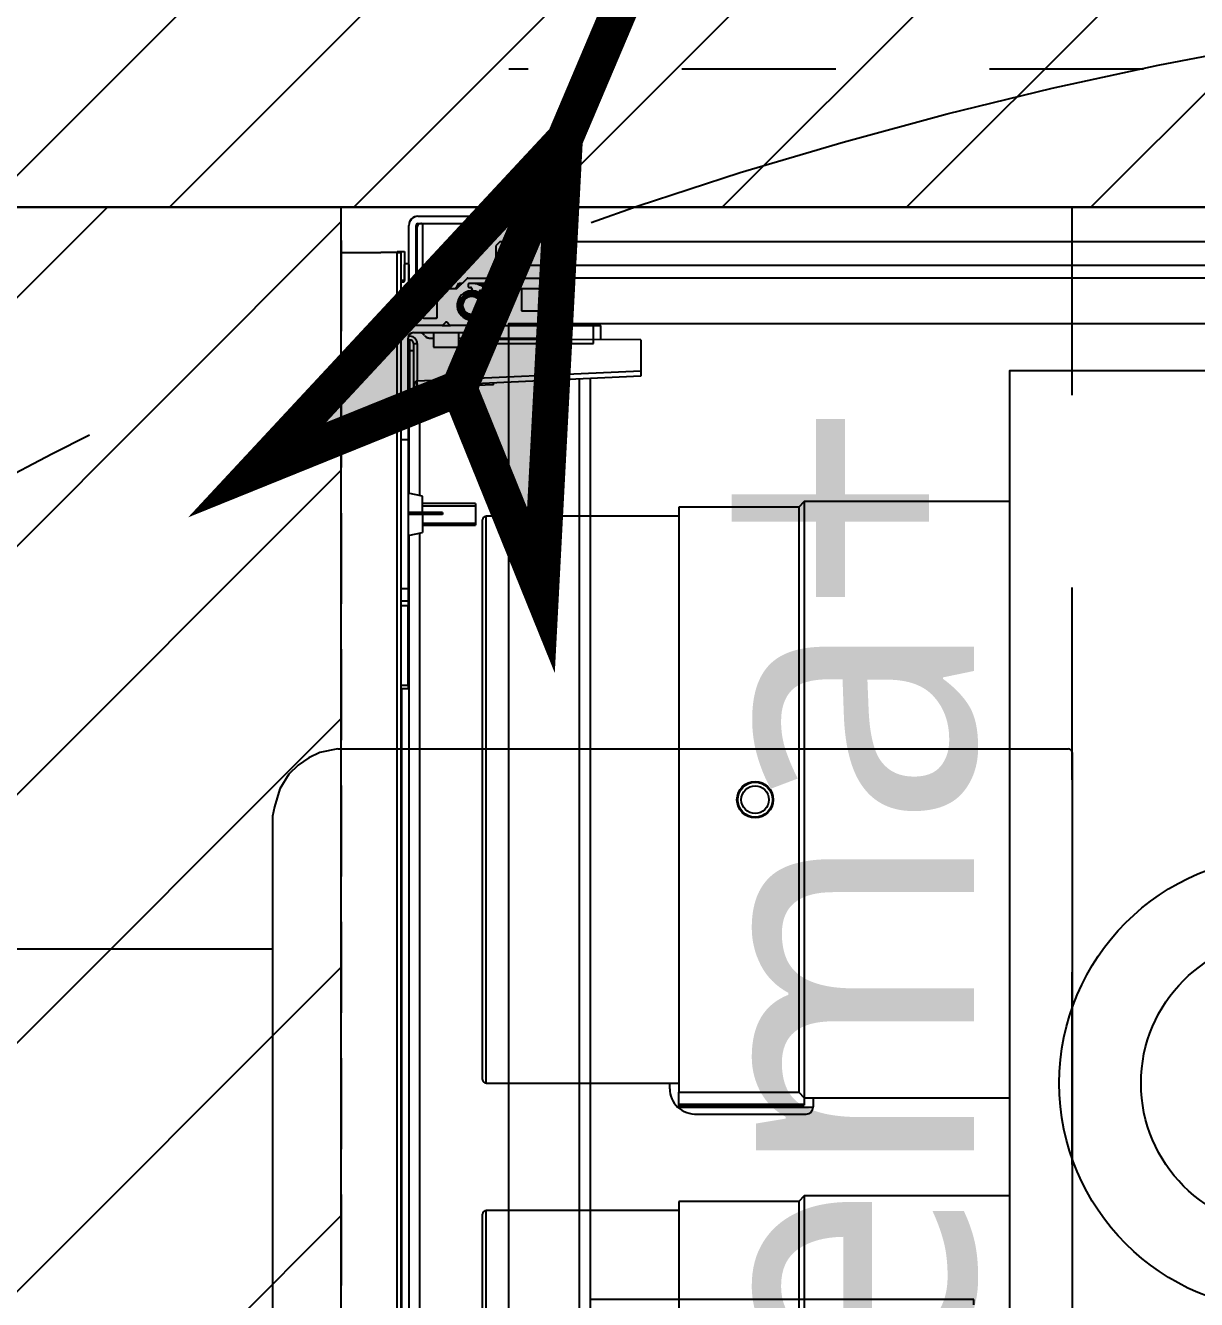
# Model space of a CAD drawing. Extents: x -2932 to 12371, y 2178 to 6224.
# Drawn here: x 4535.26 to 4567.49, y 4595.39 to 4630.44 of the extents above; entities that cross this region are included whole.
import ezdxf

# ---------------------------------------------------------------- set-up
doc = ezdxf.new("R2010")
doc.units = 0
doc.header["$PDMODE"] = 67
for name, pattern in [('ACAD_ISO02W100', [15, 12, -3]), ('prlm_ef', [0.165, 0.1, -0.065]), ('prlm_vmc', [0.282222, 0.141111, -0.141111]), ('Style de ligne -1', [0.41664, 0.20828, -0.20836]), ('Style de ligne -13', [0.147638, 0.098425, -0.049213])]:
    doc.linetypes.add(name, pattern=pattern)
doc.layers.get('0').update_dxf_attribs({"color": 252})
doc.layers.add('_GAZELEC-BOITE INCORPO', color=36, linetype='Continuous', lineweight=18)
for name, color, linetype in [('_GAZELEC-EAU CHAUDE', 1, 'Continuous'), ('B amÈnagement intÈrieur_Hatch', 252, 'Continuous'), ('B aménagement intérieur', 252, 'Continuous'), ('B GÈnÈral_Hatch', 252, 'Continuous'), ('B Général', 252, 'Continuous'), ('C ANNOTATIONS-prestations', 252, 'Continuous'), ('D SURFACES-shab', 252, 'Continuous'), ('GAZ-FLECHE VMC', 93, 'Continuous'), ('MTI900_Alu', 252, 'Continuous'), ('prlm-CHAUFF', 30, 'Continuous'), ('prlm-EAU-EF', 161, 'Continuous'), ('prlm-MOD', 64, 'Continuous')]:
    doc.layers.add(name, color=color, linetype=linetype)
doc.layers.add('prlm-ZEROPLOT', color=254, linetype='Continuous', plot=False)
doc.styles.add('Arial', font='arial.ttf')
doc.styles.add('prlm-chauff', font='trebucbi.ttf', dxfattribs={"height": 18})
doc.dimstyles.new('200', dxfattribs={"dimscale": 0.1, "dimtxt": 150, "dimasz": 25, "dimexe": 50, "dimexo": 50, "dimgap": 20, "dimtad": 1, "dimdec": 0, "dimdsep": 46, "dimtxsty": 'Arial', "dimblk1": 'DOTBLANK', "dimblk2": 'DOTBLANK', "dimsah": 1, "dimcen": 25, "dimclrd": 5, "dimclre": 5, "dimadec": 0, "dimazin": 0, "dimtfac": 1, "dimtdec": 0, "dimtmove": 0, "dimatfit": 3, "dimldrblk": 'DOTBLANK', "dimfxl": 50, "dimtolj": 1, "dimtzin": 0, "dimarcsym": 0})

# ---------------------------------------------------------------- blocks, each defined once
blk = doc.blocks.new('A n1.G 100_80')
at = {"layer": 'B Général', "linetype": 'Continuous'}
blk.add_line((48.52, 43.75), (48.52, -43.75), dxfattribs=at)
at = {"layer": 'B Général', "linetype": 'Continuous', "flags": 128}
blk.add_lwpolyline([(9.5, -45), (9.5, 45), (48.52, 45), (48.52, -45)], close=True, dxfattribs=at)
at = {"layer": 'C ANNOTATIONS-prestations'}
for p, q in [((43.05, 44.75), (42.85, 44.75)), ((42.85, 44.75), (42.85, 44.55)), ((42.85, 44.55), (43.05, 44.55)), ((46.4, 44.75), (43.05, 44.75)), ((43.05, 44.55), (43.05, 44.75)), ((46.4, 44.55), (43.05, 44.55)), ((46.27, 44.52), (46.27, 42.791)), ((46.32, 44.55), (46.3, 44.55)), ((42.75, 44.3), (42.8, 44.35)), ((43.35, 44.3), (42.75, 44.3)), ((42.75, 44.05), (42.75, 44.3)), ((42.8, 44.35), (43.3, 44.35)), ((43.3, 44.35), (43.35, 44.3)), ((43.35, 44.3), (43.35, 44.05)), ((46.42, 42.855), (46.42, 44.45)), ((46.45, 42.15), (46.45, 44.5)), ((46.65, 42.15), (46.65, 44.5)), ((13.65, 44.05), (44.15, 44.05)), ((44.15, 44.05), (44.25, 43.95)), ((44.25, 43.4), (44.25, 43.95)), ((46.97, 43.78), (46.77, 43.78)), ((46.77, 43.78), (46.77, 42.98)), ((46.87, 43.75), (46.87, -43.75)), ((46.97, 43.75), (46.87, 43.75)), ((46.97, 43.75), (46.97, 43.78)), ((46.97, -43.75), (46.97, 43.75)), ((46.97, 43.75), (47.42, 43.75)), ((48.52, 43.75), (47.42, 43.75)), ((13.55, 43.4), (44.25, 43.4)), ((44.25, 43.05), (44.25, 43.4)), ((46.65, 43.42), (46.65, 42.885)), ((46.74, 43.45), (46.68, 43.45)), ((46.77, 42.98), (46.77, 43.42)), ((15.5, 43.05), (42.27, 43.05)), ((42.17, 42.95), (42.17, 42.85)), ((45.028, 43.05), (42.27, 43.05)), ((42.979, 42.759), (42.999, 42.779)), ((43.041, 42.779), (43.061, 42.759)), ((44.566, 42.9), (44.54, 42.854)), ((44.54, 42.74), (44.54, 42.87)), ((44.57, 42.9), (44.99, 42.9)), ((44.99, 42.79), (44.95, 42.79)), ((45.02, 42.87), (45.02, 42.82)), ((45.321, 42.769), (45.049, 43.041)), ((45.27, 42.906), (45.184, 42.906)), ((45.328, 42.806), (45.27, 42.906)), ((46.257, 42.766), (46.133, 42.679)), ((46.4, 42.653), (46.4, 42.827)), ((46.7, 42.826), (46.7, 42.654)), ((46.77, 42.98), (46.87, 42.98)), ((46.84, 42.95), (46.8, 42.95)), ((42.27, 42.75), (42.958, 42.75)), ((42.55, 42.15), (42.55, 42.75)), ((43.082, 42.75), (42.958, 42.75)), ((43.082, 42.75), (44.34, 42.75)), ((43.55, 42.75), (43.55, 42.15)), ((44.37, 42.72), (44.37, 41.78)), ((44.68, 42.71), (44.57, 42.71)), ((44.71, 42.657), (44.71, 42.68)), ((44.92, 42.76), (44.92, 42.729)), ((45.77, 42.76), (45.342, 42.76)), ((45.87, 41.98), (45.87, 42.66)), ((46.07, 42.63), (46.09, 42.65)), ((46.07, 42.27), (46.07, 42.63)), ((46.07, 42.607), (46.12, 42.607)), ((46.09, 42.25), (46.09, 42.65)), ((46.09, 42.65), (46.12, 42.65)), ((46.12, 42.654), (46.12, 42.246)), ((46.371, 42.471), (46.42, 42.521)), ((46.42, 42.379), (46.371, 42.429)), ((46.4, 42.65), (46.45, 42.65)), ((46.4, 42.607), (46.45, 42.607)), ((46.42, 42.521), (46.42, 42.625)), ((46.65, 42.595), (46.65, 42.31)), ((46.661, 42.651), (46.7, 42.69)), ((46.661, 42.618), (46.661, 42.651)), ((46.821, 42.471), (46.87, 42.521)), ((46.87, 42.379), (46.821, 42.429)), ((46.835, 42.414), (46.835, 42.486)), ((43.55, 42.15), (42.55, 42.15)), ((44.278, 42.4), (44.22, 42.3)), ((44.22, 42.3), (44.278, 42.2)), ((46.07, 42.293), (46.12, 42.293)), ((46.09, 42.25), (46.07, 42.27)), ((46.12, 42.25), (46.09, 42.25)), ((46.133, 42.221), (46.257, 42.134)), ((46.27, 42.109), (46.27, 41.98)), ((46.4, 42.293), (46.45, 42.293)), ((46.4, 42.252), (46.4, 41.98)), ((46.45, 42.25), (46.4, 42.25)), ((46.42, 42.28), (46.42, 42.379)), ((46.65, 42.15), (46.45, 42.15)), ((46.45, 42.15), (46.45, 41.95)), ((46.65, 41.95), (46.65, 42.15)), ((46.661, 42.25), (46.661, 42.287)), ((46.7, 42.21), (46.661, 42.25)), ((46.7, 42.251), (46.7, 42.15)), ((46.7, 42.15), (46.72, 42.15)), ((46.75, 42.12), (46.75, 41.98)), ((41.57, 41.75), (41.37, 41.75)), ((41.37, 41.354), (41.37, 41.75)), ((42.87, 41.75), (41.57, 41.75)), ((41.57, 41.25), (41.57, 41.75)), ((44.37, 41.75), (42.87, 41.75)), ((42.87, 41.4), (42.87, 41.75)), ((44.4, 41.75), (44.37, 41.75)), ((44.37, 41.75), (44.37, 41.55)), ((44.4, 41.75), (45.508, 41.75)), ((44.47, 41.55), (44.47, 41.75)), ((45.114, 41.95), (44.726, 41.95)), ((45.732, 41.75), (45.508, 41.75)), ((45.529, 41.759), (45.599, 41.829)), ((45.641, 41.829), (45.711, 41.759)), ((45.732, 41.75), (46.84, 41.75)), ((46.24, 41.95), (45.9, 41.95)), ((46.72, 41.95), (46.43, 41.95)), ((46.87, 41.75), (46.84, 41.75)), ((40.27, 41.351), (44.47, 41.36)), ((44.37, 41.4), (42.87, 41.4)), ((44.37, 41.4), (44.37, 41.55)), ((44.37, 41.55), (44.47, 41.55)), ((44.37, 41.25), (44.37, 41.4)), ((45.27, 41.4), (44.37, 41.4)), ((46.52, 41.55), (44.47, 41.55)), ((44.47, 41.36), (44.472, 41.4)), ((45.27, 41.15), (45.27, 41.55)), ((45.97, 41.55), (45.97, 41.15)), ((46.067, 41.4), (45.97, 41.4)), ((46.67, 39.067), (46.67, 41.4)), ((46.87, 41.65), (46.765, 41.65)), ((40.27, 41.351), (40.27, 40.5)), ((44.37, 41.25), (41.57, 41.25)), ((45.97, 41.15), (45.27, 41.15)), ((46.42, 41.25), (46.42, 40.221)), ((46.52, 41.25), (46.42, 41.25)), ((46.52, 41.25), (46.52, 41.05)), ((46.52, 41.05), (46.52, 39.65)), ((46.52, 41.05), (46.62, 41.05)), ((46.67, 41.35), (46.62, 41.35)), ((46.62, 41.05), (46.62, 41.35)), ((46.62, 41.05), (46.67, 41.05)), ((46.62, 39.65), (46.62, 41.05)), ((46.42, 40.221), (40.27, 40.5)), ((40.27, 40.5), (40.27, 40.35)), ((40.27, 40.35), (46.413, 40.071)), ((41.65, 2.775), (41.65, 40.287)), ((41.95, 2.775), (41.95, 40.274)), ((42.354, 40.205), (42.357, 40.255)), ((42.354, 40.205), (43.056, 40.173)), ((43.058, 40.223), (43.056, 40.173)), ((44.316, 40.116), (44.319, 40.166)), ((44.316, 40.116), (45.018, 40.084)), ((45.02, 40.134), (45.018, 40.084)), ((46.35, 37.066), (46.35, 40.074)), ((46.413, 40.071), (46.42, 40.221)), ((46.413, 40.071), (46.425, 40.07)), ((46.425, 40.22), (46.42, 40.221)), ((46.52, 39.65), (46.52, 39.45)), ((46.52, 39.65), (46.62, 39.65)), ((46.67, 39.65), (46.62, 39.65)), ((46.62, 39.35), (46.62, 39.65)), ((46.62, 39.35), (46.67, 39.35)), ((46.65, 39.35), (46.65, 37.126)), ((46.87, 39.067), (46.67, 39.067)), ((46.67, 39.067), (46.67, 38.932)), ((46.67, 38.932), (46.67, 38.6)), ((46.67, 38.932), (46.87, 38.932)), ((46.67, 38.6), (46.67, 34.5)), ((46.67, 38.6), (46.87, 38.6)), ((44.82, 36.85), (44.82, 36.25)), ((44.82, 36.85), (46.27, 36.85)), ((46.27, 37.05), (46.67, 37.13)), ((46.27, 36.6), (46.27, 37.05)), ((46.27, 36.789), (44.82, 36.789)), ((45.725, 36.6), (45.725, 36.55)), ((45.725, 36.6), (45.861, 36.6)), ((45.725, 36.55), (45.861, 36.55)), ((45.861, 36.6), (45.861, 36.55)), ((45.861, 36.6), (46.67, 36.6)), ((45.861, 36.55), (46.67, 36.55)), ((46.27, 36.55), (46.27, 36.05)), ((46.27, 36.311), (44.82, 36.311)), ((46.27, 36.25), (44.82, 36.25)), ((46.67, 35.97), (46.27, 36.05)), ((46.35, 2.6), (46.35, 36.034)), ((46.65, 35.974), (46.65, 2.5)), ((46.67, 34.5), (46.87, 34.5)), ((46.67, 34.5), (46.67, 34.168)), ((46.87, 34.168), (46.67, 34.168)), ((46.67, 34.168), (46.67, 34.033)), ((46.67, 31.85), (46.67, 34.033)), ((46.67, 34.033), (46.87, 34.033)), ((46.67, 31.85), (46.67, 31.75)), ((46.87, 31.85), (46.67, 31.85)), ((46.67, 31.75), (46.87, 31.75)), ((46.85, 31.75), (46.85, 2.433)), ((31.1, 14.95), (41.65, 14.95)), ((31.1, 14.8), (31.1, 14.95))]:
    blk.add_line(p, q, dxfattribs=at)
at = {"layer": 'C ANNOTATIONS-prestations', "flags": 128}
for points in [[(46.27, 44.52, -0.198912), (46.279, 44.541, -0.198912), (46.3, 44.55)], [(46.32, 44.55, -0.198912), (46.391, 44.521, -0.198912), (46.42, 44.45)], [(46.4, 44.75, -0.198912), (46.577, 44.677, -0.198912), (46.65, 44.5)], [(46.4, 44.55, -0.198912), (46.435, 44.535, -0.198912), (46.45, 44.5)], [(46.65, 43.42, -0.198912), (46.659, 43.441, -0.198912), (46.68, 43.45)], [(46.74, 43.45, -0.198912), (46.761, 43.441, -0.198912), (46.77, 43.42)], [(42.17, 42.95, -0.198912), (42.199, 43.021, -0.198912), (42.27, 43.05)], [(42.27, 42.75, -0.198912), (42.199, 42.779, -0.198912), (42.17, 42.85)], [(42.999, 42.779, -0.198912), (43.02, 42.788, -0.198912), (43.041, 42.779)], [(44.54, 42.87, -0.198912), (44.549, 42.891, -0.198912), (44.57, 42.9)], [(44.54, 42.764, -0.104675), (44.761, 42.879, -0.104675), (45.009, 42.893)], [(44.54, 42.827, -0.02871), (44.603, 42.867, -0.02871), (44.67, 42.9)], [(44.92, 42.76, -0.198912), (44.929, 42.781, -0.198912), (44.95, 42.79)], [(44.99, 42.9, -0.198912), (45.011, 42.891, -0.198912), (45.02, 42.87)], [(45.02, 42.82, -0.198912), (45.011, 42.799, -0.198912), (44.99, 42.79)], [(45.028, 43.05, -0.098491), (45.039, 43.048, -0.098491), (45.049, 43.041)], [(45.207, 42.883, -0.041018), (45.298, 42.829, -0.041018), (45.379, 42.76)], [(45.342, 42.76, -0.098491), (45.331, 42.762, -0.098491), (45.321, 42.769)], [(46.27, 42.791, -0.120588), (46.267, 42.777, -0.120588), (46.257, 42.766)], [(46.4, 42.827, -0.155096), (46.406, 42.844, -0.155096), (46.42, 42.855)], [(46.675, 42.855, -0.17724), (46.657, 42.866, -0.17724), (46.65, 42.885)], [(46.675, 42.855, -0.17724), (46.693, 42.845, -0.17724), (46.7, 42.826)], [(46.8, 42.95, -0.198912), (46.779, 42.959, -0.198912), (46.77, 42.98)], [(46.84, 42.95, -0.198912), (46.861, 42.941, -0.198912), (46.87, 42.92)], [(42.979, 42.759, -0.098491), (42.969, 42.752, -0.098491), (42.958, 42.75)], [(43.082, 42.75, -0.098491), (43.071, 42.752, -0.098491), (43.061, 42.759)], [(44.37, 41.954, -0.14145), (44.27, 42.3, -0.14145), (44.37, 42.646)], [(44.37, 42.06, -0.103148), (44.32, 42.3, -0.103148), (44.37, 42.54)], [(44.34, 42.75, -0.198912), (44.361, 42.741, -0.198912), (44.37, 42.72)], [(44.948, 42.699, -0.366532), (45.318, 42.338, -0.366532), (45.023, 41.914, -0.366532), (44.556, 42.135, -0.366532), (44.697, 42.632)], [(44.57, 42.71, -0.198912), (44.549, 42.719, -0.198912), (44.54, 42.74)], [(44.68, 42.71, -0.198912), (44.701, 42.701, -0.198912), (44.71, 42.68)], [(44.697, 42.632, -0.082935), (44.817, 42.687, -0.082935), (44.948, 42.699)], [(44.71, 42.657, -0.122946), (44.706, 42.643, -0.122946), (44.697, 42.632)], [(44.948, 42.699, -0.189855), (44.928, 42.709, -0.189855), (44.92, 42.729)], [(45.77, 42.76, -0.198912), (45.841, 42.731, -0.198912), (45.87, 42.66)], [(46.12, 42.654, -0.120588), (46.123, 42.668, -0.120588), (46.133, 42.679)], [(46.371, 42.429, -0.198912), (46.362, 42.45, -0.198912), (46.371, 42.471)], [(46.42, 42.625, -0.155096), (46.406, 42.636, -0.155096), (46.4, 42.653)], [(46.661, 42.651, -0.013224), (46.655, 42.65, -0.013224), (46.65, 42.65)], [(46.65, 42.595, -0.17724), (46.657, 42.614, -0.17724), (46.675, 42.625)], [(46.7, 42.654, -0.17724), (46.693, 42.635, -0.17724), (46.675, 42.625)], [(46.821, 42.429, -0.198912), (46.812, 42.45, -0.198912), (46.821, 42.471)], [(46.133, 42.221, -0.120588), (46.123, 42.232, -0.120588), (46.12, 42.246)], [(46.257, 42.134, -0.120588), (46.267, 42.123, -0.120588), (46.27, 42.109)], [(46.4, 42.252, -0.155096), (46.406, 42.269, -0.155096), (46.42, 42.28)], [(46.675, 42.28, -0.17724), (46.657, 42.291, -0.17724), (46.65, 42.31)], [(46.65, 42.25, -0.013224), (46.655, 42.25, -0.013224), (46.661, 42.25)], [(46.675, 42.28, -0.17724), (46.693, 42.27, -0.17724), (46.7, 42.251)], [(46.72, 42.15, -0.198912), (46.741, 42.141, -0.198912), (46.75, 42.12)], [(44.4, 41.75, -0.198912), (44.379, 41.759, -0.198912), (44.37, 41.78)], [(45.529, 41.759, -0.098491), (45.519, 41.752, -0.098491), (45.508, 41.75)], [(45.599, 41.829, -0.198912), (45.62, 41.838, -0.198912), (45.641, 41.829)], [(45.732, 41.75, -0.098491), (45.721, 41.752, -0.098491), (45.711, 41.759)], [(45.9, 41.95, -0.198912), (45.879, 41.959, -0.198912), (45.87, 41.98)], [(46.27, 41.98, -0.198912), (46.261, 41.959, -0.198912), (46.24, 41.95)], [(46.43, 41.95, -0.198912), (46.409, 41.959, -0.198912), (46.4, 41.98)], [(46.52, 41.75, -0.198912), (46.767, 41.648, -0.198912), (46.87, 41.4)], [(46.75, 41.98, -0.198912), (46.741, 41.959, -0.198912), (46.72, 41.95)], [(46.87, 41.78, -0.198912), (46.861, 41.759, -0.198912), (46.84, 41.75)], [(46.22, 41.472, -0.109774), (46.151, 41.419, -0.109774), (46.067, 41.4)], [(46.22, 41.472, -0.028434), (46.259, 41.513, -0.028434), (46.302, 41.55)], [(46.42, 41.25, -0.227222), (46.495, 41.406, -0.227222), (46.663, 41.445)], [(46.52, 41.55, -0.198912), (46.626, 41.506, -0.198912), (46.67, 41.4)], [(46.52, 41.25, -0.198912), (46.549, 41.321, -0.198912), (46.62, 41.35)], [(46.425, 40.07, -0.193016), (46.492, 40.04, -0.193016), (46.52, 39.97)], [(46.62, 39.35, -0.198912), (46.549, 39.379, -0.198912), (46.52, 39.45)]]:
    blk.add_lwpolyline(points, format="xyb", dxfattribs=at)
at = {"layer": 'C ANNOTATIONS-prestations'}
for radius in [0.35, 0.3, 0.25]:
    blk.add_circle((44.92, 42.3), radius, dxfattribs=at)
for points, knots in [([(46.425, 40.07), (46.424, 40.07), (46.424, 40.071), (46.424, 40.072), (46.423, 40.074), (46.422, 40.083), (46.422, 40.103), (46.422, 40.13), (46.423, 40.182), (46.424, 40.218), (46.424, 40.219), (46.425, 40.22)], [0, 0, 0, 1, 2, 3, 4, 5, 6, 7, 8, 8, 9, 9, 9]), ([(46.425, 40.22), (46.425, 40.22), (46.437, 40.218), (46.454, 40.206), (46.467, 40.191), (46.48, 40.171), (46.491, 40.146), (46.501, 40.117), (46.513, 40.068), (46.52, 40.004), (46.52, 39.975), (46.52, 39.972), (46.52, 39.97)], [0, 0, 0, 1, 2, 3, 4, 5, 6, 7, 8, 9, 9, 10, 10, 10])]:
    blk.add_open_spline(points, degree=2, knots=knots, dxfattribs=at)
blk = doc.blocks.new('xi.thema+')
at = {"layer": 'prlm-CHAUFF', "color": 0}
blk.add_lwpolyline([(-20.9, 0), (-20.9, 34.4), (20.9, 34.4), (20.9, 0)], close=True, dxfattribs=at)
at = {"layer": 'prlm-CHAUFF', "color": 7, "linetype": 'prlm_vmc', "ltscale": 30}
blk.add_lwpolyline([(27.9, 0), (27.9, 34.4)], dxfattribs=at)
at = {"layer": 'prlm-CHAUFF', "color": 0}
for radius in [6.25, 4]:
    blk.add_circle((0, 13), radius, dxfattribs=at)
at = {"layer": 'prlm-CHAUFF', "color": 0, "insert": (0, 25.539), "char_height": 8, "width": 7.19706, "attachment_point": 5, "style": 'prlm-chauff'}
blk.add_mtext('thema+', dxfattribs=at)
blk = doc.blocks.new('A n1.MTI900_Alu_390')
at = {"layer": 'MTI900_Alu', "color": 1, "linetype": 'Continuous'}
for p, q in [((-4.405, -0.415), (-4.405, -3.465)), ((-4.34, -0.405), (-4.34, -3.475)), ((-4.305, -0.6), (-4.305, -3.277)), ((-1.495, -2.16), (-1.495, -3.215)), ((-1.48, -2.16), (-1.495, -2.16)), ((-4.1351, -3.077), (-4.136, -3.497)), ((-4.1351, -3.077), (-4.05, -3.077)), ((-4.0221, -3.692), (-4.05, -3.077)), ((-4.05, -3.077), (-4.035, -3.077)), ((-4.035, -3.077), (-4.0071, -3.6913)), ((-4.175, -3.207), (-4.175, -3.187)), ((-4.1353, -3.187), (-4.175, -3.187)), ((-4.175, -3.337), (-4.175, -3.207)), ((-4.125, -3.207), (-4.175, -3.207)), ((-4.125, -3.487), (-4.125, -3.207)), ((-0.2775, -3.215), (-4.0287, -3.215)), ((-0.2775, -3.245), (-4.0274, -3.245)), ((-4.305, -3.5528), (-4.305, -3.277)), ((-4.295, -3.267), (-4.285, -3.267)), ((-4.275, -3.277), (-4.275, -3.3458)), ((-4.0205, -3.2854), (-4.0255, -3.2857)), ((-4.0205, -3.2854), (-4.0173, -3.3556)), ((-4.43, -3.325), (-4.435, -3.33)), ((-4.43, -3.385), (-4.43, -3.325)), ((-4.405, -3.325), (-4.43, -3.325)), ((-4.215, -3.305), (-4.275, -3.305)), ((-4.215, -3.405), (-4.215, -3.305)), ((-4.475, -3.355), (-4.475, -3.335)), ((-4.475, -3.335), (-4.455, -3.335)), ((-4.475, -3.69), (-4.475, -3.355)), ((-4.455, -3.355), (-4.475, -3.355)), ((-4.455, -3.335), (-4.455, -3.355)), ((-4.455, -3.69), (-4.455, -3.355)), ((-4.435, -3.33), (-4.435, -3.38)), ((-4.2759, -3.3479), (-4.2779, -3.3499)), ((-4.2779, -3.3541), (-4.2759, -3.3561)), ((-4.275, -3.3582), (-4.275, -3.3458)), ((-4.275, -3.3582), (-4.275, -3.484)), ((-4.175, -3.487), (-4.175, -3.337)), ((-4.14, -3.337), (-4.175, -3.337)), ((-4.14, -3.487), (-4.14, -3.337)), ((-4.0223, -3.3558), (-4.0173, -3.3556)), ((-4.435, -3.38), (-4.43, -3.385)), ((-4.43, -3.385), (-4.405, -3.385)), ((-4.275, -3.405), (-4.215, -3.405)), ((-4.405, -3.465), (-4.395, -3.475)), ((-4.34, -3.475), (-4.395, -3.475)), ((-4.305, -3.475), (-4.34, -3.475)), ((-4.29, -3.5066), (-4.2854, -3.504)), ((-4.274, -3.504), (-4.287, -3.504)), ((-4.272, -3.487), (-4.178, -3.487)), ((-4.24, -3.4778), (-4.23, -3.472)), ((-4.23, -3.472), (-4.22, -3.4778)), ((-4.175, -3.49), (-4.175, -3.487)), ((-4.175, -3.487), (-4.155, -3.487)), ((-4.175, -3.49), (-4.175, -3.6008)), ((-4.155, -3.497), (-4.175, -3.497)), ((-4.14, -3.487), (-4.155, -3.487)), ((-4.155, -3.487), (-4.155, -3.497)), ((-4.155, -3.702), (-4.155, -3.497)), ((-4.125, -3.487), (-4.14, -3.487)), ((-4.14, -3.577), (-4.14, -3.487)), ((-4.136, -3.497), (-4.14, -3.4972)), ((-4.0116, -3.4816), (-4.0166, -3.4819)), ((-4.0116, -3.4816), (-4.0084, -3.5518)), ((-4.29, -3.507), (-4.29, -3.549)), ((-4.271, -3.518), (-4.271, -3.507)), ((-4.2657, -3.521), (-4.268, -3.521)), ((-4.195, -3.5614), (-4.195, -3.5226)), ((-3.685, -3.532), (-3.625, -3.532)), ((-3.685, -3.532), (-3.685, -3.677)), ((-3.6789, -3.677), (-3.6789, -3.532)), ((-3.6311, -3.677), (-3.6311, -3.532)), ((-3.625, -3.677), (-3.625, -3.532)), ((-4.2769, -3.5821), (-4.3041, -3.5549)), ((-4.2906, -3.577), (-4.2906, -3.5684)), ((-4.287, -3.552), (-4.282, -3.552)), ((-4.279, -3.549), (-4.279, -3.545)), ((-4.276, -3.542), (-4.2729, -3.542)), ((-4.0134, -3.552), (-4.0084, -3.5518)), ((-4.2806, -3.5828), (-4.2906, -3.577)), ((-4.276, -3.627), (-4.276, -3.5842)), ((-4.1759, -3.6029), (-4.1829, -3.6099)), ((-4.175, -3.6232), (-4.175, -3.6008)), ((-4.115, -3.577), (-4.155, -3.577)), ((-4.115, -3.647), (-4.115, -3.577)), ((-4.198, -3.637), (-4.266, -3.637)), ((-4.195, -3.674), (-4.195, -3.64)), ((-4.1829, -3.6141), (-4.1759, -3.6211)), ((-4.175, -3.6232), (-4.175, -3.734)), ((-3.66, -3.6225), (-3.655, -3.6225)), ((-3.66, -3.6225), (-3.66, -3.6361)), ((-3.66, -3.6361), (-3.655, -3.6361)), ((-3.66, -3.6361), (-3.66, -3.717)), ((-3.655, -3.6225), (-3.655, -3.6361)), ((-3.655, -3.6361), (-3.655, -3.717)), ((-4.455, -3.682), (-4.455, -3.68)), ((-4.452, -3.677), (-4.2791, -3.677)), ((-4.2766, -3.6757), (-4.2679, -3.6633)), ((-4.2654, -3.662), (-4.2246, -3.662)), ((-4.263, -3.657), (-4.265, -3.659)), ((-4.225, -3.659), (-4.265, -3.659)), ((-4.265, -3.659), (-4.265, -3.662)), ((-4.227, -3.657), (-4.263, -3.657)), ((-4.2607, -3.657), (-4.2607, -3.662)), ((-4.2293, -3.657), (-4.2293, -3.662)), ((-4.225, -3.659), (-4.227, -3.657)), ((-4.225, -3.662), (-4.225, -3.659)), ((-4.2221, -3.6633), (-4.2134, -3.6757)), ((-4.2109, -3.677), (-4.198, -3.677)), ((-4.155, -3.647), (-4.115, -3.647)), ((-4.14, -3.6567), (-4.14, -3.647)), ((-3.705, -3.677), (-3.713, -3.717)), ((-3.66, -3.677), (-3.705, -3.677)), ((-3.655, -3.677), (-3.605, -3.677)), ((-3.597, -3.717), (-3.605, -3.677)), ((-4.215, -3.695), (-4.45, -3.695)), ((-4.215, -3.715), (-4.45, -3.715)), ((-4.2855, -3.692), (-4.445, -3.692)), ((-4.342, -3.715), (-4.2885, -3.715)), ((-4.2653, -3.69), (-4.2827, -3.69)), ((-4.265, -3.69), (-4.265, -3.695)), ((-4.2521, -3.692), (-4.2625, -3.692)), ((-4.2607, -3.69), (-4.2607, -3.695)), ((-4.2595, -3.715), (-4.231, -3.715)), ((-4.2471, -3.6871), (-4.2521, -3.692)), ((-4.2379, -3.692), (-4.2429, -3.6871)), ((-4.228, -3.692), (-4.2379, -3.692)), ((-4.2293, -3.69), (-4.2293, -3.695)), ((-4.2252, -3.69), (-4.198, -3.69)), ((-4.225, -3.695), (-4.225, -3.69)), ((-4.215, -3.715), (-4.215, -3.695)), ((-4.215, -3.695), (-4.195, -3.695)), ((-4.195, -3.715), (-4.215, -3.715)), ((-4.195, -3.722), (-4.195, -3.693)), ((-4.135, -3.717), (-4.135, -3.712)), ((-4.105, -3.712), (-4.135, -3.712)), ((-4.125, -3.692), (-4.0221, -3.692)), ((-4.125, -3.702), (-4.125, -3.692)), ((-4.125, -3.702), (-4.105, -3.702)), ((-4.105, -3.702), (-3.965, -3.702)), ((-4.105, -3.702), (-4.105, -3.712)), ((-4.105, -3.712), (-4.105, -3.717)), ((-3.965, -3.712), (-4.105, -3.712)), ((-4.0071, -3.6913), (-4.0221, -3.692)), ((-4.022, -3.6925), (-4.0221, -3.692)), ((-3.7066, -3.685), (-4.0074, -3.685)), ((-4.0071, -3.6913), (-4.007, -3.6925)), ((-3.965, -3.702), (-3.945, -3.702)), ((-3.965, -3.702), (-3.965, -3.712)), ((-3.965, -3.717), (-3.965, -3.712)), ((-3.935, -3.712), (-3.965, -3.712)), ((-3.935, -3.712), (-3.935, -3.717)), ((-3.935, -3.715), (-3.7126, -3.715)), ((-0.26, -3.685), (-3.6034, -3.685)), ((-3.5974, -3.715), (-0.25, -3.715)), ((-4.378, -3.747), (-4.378, -3.727)), ((-4.378, -3.727), (-4.298, -3.727)), ((-4.375, -3.747), (-4.378, -3.747)), ((-4.375, -3.737), (4.375, -3.737)), ((-4.375, -3.747), (-4.375, -3.737)), ((4.375, -3.747), (-4.375, -3.747)), ((-4.375, -3.747), (-4.375, -3.792)), ((-4.345, -3.724), (-4.345, -3.718)), ((-4.298, -3.727), (-4.342, -3.727)), ((-4.298, -3.727), (-4.298, -3.737)), ((-4.295, -3.734), (-4.295, -3.73)), ((-4.2826, -3.72), (-4.2654, -3.72)), ((-4.2651, -3.7161), (-4.269, -3.72)), ((-4.2618, -3.7161), (-4.2651, -3.7161)), ((-4.2471, -3.7321), (-4.2521, -3.737)), ((-4.2414, -3.7335), (-4.2486, -3.7335)), ((-4.2379, -3.737), (-4.2429, -3.7321)), ((-4.2249, -3.7161), (-4.2287, -3.7161)), ((-4.2251, -3.72), (-4.215, -3.72)), ((-4.221, -3.72), (-4.2249, -3.7161)), ((-4.215, -3.72), (-4.215, -3.722)), ((-4.212, -3.725), (-4.198, -3.725)), ((-4.175, -3.737), (-4.175, -3.734)), ((-4.165, -3.737), (-4.165, -3.7265)), ((-3.9067, -3.717), (-4.14, -3.717)), ((-3.9067, -3.737), (-3.9067, -3.717)), ((-3.9067, -3.717), (-3.8932, -3.717)), ((-3.8932, -3.717), (-3.86, -3.717)), ((-3.8932, -3.717), (-3.8932, -3.737)), ((-3.86, -3.717), (-3.45, -3.717)), ((-3.86, -3.717), (-3.86, -3.737)), ((-3.45, -3.717), (-3.45, -3.737)), ((-3.45, -3.717), (-3.4168, -3.717)), ((-3.4168, -3.737), (-3.4168, -3.717)), ((-3.4168, -3.717), (-3.4033, -3.717)), ((-3.185, -3.717), (-3.4033, -3.717)), ((-3.4033, -3.717), (-3.4033, -3.737)), ((-3.185, -3.717), (-3.175, -3.717)), ((-3.185, -3.737), (-3.185, -3.717)), ((-3.175, -3.717), (-3.175, -3.737)), ((-3.175, -3.735), (-0.2433, -3.735)), ((-4.375, -3.902), (-4.375, -3.792)), ((-4.375, -3.902), (4.375, -3.902))]:
    blk.add_line(p, q, dxfattribs=at)
for radius in [0.035, 0.03, 0.025]:
    blk.add_circle((-4.23, -3.542), radius, dxfattribs=at)
for centre, radius, start, end in [((-4.295, -3.277), 0.01, 90, 180), ((-4.285, -3.277), 0.01, 0, 90), ((-4.2758, -3.352), 0.003, 135, 225), ((-4.278, -3.3458), 0.003, 315, 0), ((-4.278, -3.3582), 0.003, 0, 45), ((-4.287, -3.507), 0.003, 90, 180), ((-4.23, -3.542), 0.06, 140.7035, 188.509), ((-4.23, -3.542), 0.065, 144.2242, 157.3801), ((-4.272, -3.484), 0.003, 180, 270), ((-4.274, -3.507), 0.003, 0, 90), ((-4.23, -3.542), 0.04, 184.0006, 146.0728), ((-4.23, -3.542), 0.065, 57.7958, 122.2042), ((-4.23, -3.542), 0.06, 66.4435, 113.5565), ((-4.178, -3.49), 0.003, 0, 90), ((-4.268, -3.518), 0.003, 180, 270), ((-4.23, -3.542), 0.04, 146.0728, 184.0006), ((-4.2657, -3.518), 0.003, 270, 326.0728), ((-4.302, -3.5528), 0.003, 180, 225), ((-4.287, -3.549), 0.003, 180, 270), ((-4.23, -3.542), 0.065, 206.162, 224.9525), ((-4.282, -3.549), 0.003, 270, 0), ((-4.276, -3.545), 0.003, 90, 180), ((-4.2729, -3.545), 0.003, 4.0006, 90), ((-4.279, -3.5842), 0.003, 0, 45), ((-4.1808, -3.612), 0.003, 135, 225), ((-4.178, -3.6008), 0.003, 315, 0), ((-4.266, -3.627), 0.01, 180, 270), ((-4.198, -3.64), 0.003, 0, 90), ((-4.178, -3.6232), 0.003, 0, 45), ((-4.452, -3.68), 0.003, 90, 180), ((-4.2791, -3.674), 0.003, 270, 325.008), ((-4.2654, -3.665), 0.003, 90, 145.008), ((-4.2246, -3.665), 0.003, 34.992, 90), ((-4.2109, -3.674), 0.003, 214.992, 270), ((-4.198, -3.674), 0.003, 270, 0), ((-4.1151, -3.7104), 0.05, 129.8841, 142.9139), ((-4.16, -3.6567), 0.02, 309.8841, 0), ((-4.45, -3.69), 0.025, 180, 270), ((-4.445, -3.682), 0.01, 180, 270), ((-4.45, -3.69), 0.005, 180, 270), ((-4.342, -3.718), 0.003, 90, 180), ((-4.2885, -3.718), 0.003, 9.5941, 90), ((-4.2827, -3.693), 0.003, 90, 160.5288), ((-4.2653, -3.693), 0.003, 19.4712, 90), ((-4.275, -3.715), 0.01, 353.9388, 0), ((-4.2595, -3.718), 0.003, 90, 170.4059), ((-4.245, -3.6892), 0.003, 45, 135), ((-4.231, -3.718), 0.003, 9.5941, 90), ((-4.2252, -3.693), 0.003, 90, 160.5288), ((-4.215, -3.715), 0.01, 180, 186.0612), ((-4.198, -3.693), 0.003, 0, 90), ((-4.14, -3.702), 0.035, 180, 270), ((-4.14, -3.702), 0.015, 180, 270), ((-4.125, -3.712), 0.02, 90, 192.412), ((-4.125, -3.712), 0.01, 90, 180), ((-3.997, -3.692), 0.01, 182.6026, 270), ((-3.945, -3.712), 0.01, 0, 90), ((-4.342, -3.724), 0.003, 180, 270), ((-4.298, -3.73), 0.003, 0, 90), ((-4.292, -3.734), 0.003, 180, 270), ((-4.2826, -3.717), 0.003, 189.5941, 270), ((-4.2654, -3.717), 0.003, 270, 350.4059), ((-4.245, -3.7342), 0.003, 45, 135), ((-4.2251, -3.717), 0.003, 189.5941, 270), ((-4.212, -3.722), 0.003, 180, 270), ((-4.198, -3.722), 0.003, 270, 0), ((-4.178, -3.734), 0.003, 270, 0)]:
    blk.add_arc(centre, radius, start, end, dxfattribs=at)
for centre, major_axis, ratio, start_param, end_param in [((-4.022, -3.6931), (0.015, 0.0007), 0.045361, 0, 1.568734), ((-3.997, -3.692), (0.025, 0), 0.4, 3.187016, 4.712389)]:
    blk.add_ellipse(centre, major_axis=major_axis, ratio=ratio, start_param=start_param, end_param=end_param, dxfattribs=at)
blk = doc.blocks.new('xi.uta-yzen-g')
at = {"layer": 'prlm-CHAUFF', "ltscale": 50}
for p, q in [((1.9, 35.12), (17.3, 35.12)), ((21, 35.12), (36.4, 35.12)), ((1.8, 35.02), (17.4, 35.02)), ((17.4, 29.72), (17.4, 35.02)), ((20.9, 35.02), (36.5, 35.02)), ((20.9, 35.02), (20.9, 29.72)), ((36.5, 29.72), (36.5, 35.02)), ((20.75, 29.97), (20.9, 29.97)), ((17.65, 29.72), (1.55, 29.72)), ((17.65, 26.42), (17.65, 29.72)), ((20.244, 29.72), (20.65, 29.72)), ((20.244, 29.72), (20.244, 26.02)), ((20.3, 29.72), (20.3, 26.27)), ((20.32, 29.72), (20.32, 26.27)), ((36.75, 29.72), (20.65, 29.72)), ((20.65, 29.72), (20.65, 26.42)), ((36.75, 26.42), (36.75, 29.72)), ((20.05, 29.216), (20.05, 26.22)), ((20.3, 28.42), (20.32, 28.42)), ((20.32, 28.07), (20.3, 28.07)), ((20.3, 27.693), (20.32, 27.693)), ((20.32, 27.343), (20.3, 27.343)), ((20.3, 27.293), (20.32, 27.293)), ((20.32, 27.193), (20.3, 27.193)), ((17.65, 26.42), (1.55, 26.42)), ((17.8, 26.27), (17.65, 26.42)), ((20.65, 26.42), (20.5, 26.27)), ((36.75, 26.42), (20.65, 26.42)), ((36.9, 26.27), (36.75, 26.42)), ((17.8, 26.27), (1.4, 26.27)), ((17.8, 20.62), (17.8, 26.27)), ((20.5, 26.02), (20.25, 26.02)), ((20.32, 26.27), (20.3, 26.27)), ((20.5, 26.27), (20.32, 26.27)), ((36.9, 26.27), (20.5, 26.27)), ((20.5, 26.27), (20.5, 20.62)), ((36.9, 20.62), (36.9, 26.27))]:
    blk.add_line(p, q, dxfattribs=at)
blk.add_lwpolyline([(-40.5, 20.62), (-40.5, 3.9), (40.5, 3.9), (40.5, 20.62)], close=True, dxfattribs=at)
for radius in [0.5, 0.48, 0.38]:
    blk.add_circle((28.7, 27.62), radius, dxfattribs=at)
for centre, radius, start, end in [((17.3, 35.02), 0.1, 0, 90), ((21, 35.02), 0.1, 90, 180), ((36.4, 35.02), 0.1, 0, 90), ((20.75, 29.27), 0.7, 90, 136.2731), ((20.825, 29.24), 0.776, 138.5248, 181.7675), ((20.25, 26.22), 0.2, 180, 268.3239), ((20.25, 26.22), 0.2, 268.3239, 270)]:
    blk.add_arc(centre, radius, start, end, dxfattribs=at)
for centre, major_axis, ratio, start_param, end_param in [((20.75, 28.959), (-0.45, 0), 0.974723, 5.983927, 6.283185), ((20.75, 28.603), (-0.45, 0), 0.974723, 5.983927, 6.283185), ((21.55, 28.603), (-1.25, 0), 0.146694, 0, 0.179125)]:
    blk.add_ellipse(centre, major_axis=major_axis, ratio=ratio, start_param=start_param, end_param=end_param, dxfattribs=at)
blk.add_open_spline([(20.318, 29.391), (20.314, 29.379), (20.311, 29.366), (20.303, 29.324), (20.3, 29.294), (20.3, 29.265)], degree=3, knots=[0.8185803, 0.8185803, 0.8185803, 0.8185803, 0.875, 0.875, 1, 1, 1, 1], dxfattribs=at)
blk = doc.blocks.new('xi.dchrob')
at = {"layer": 'prlm-ZEROPLOT', "color": 253, "linetype": 'ACAD_ISO02W100', "ltscale": 5}
for radius in [180, 120]:
    blk.add_circle((13.375, 0), radius, dxfattribs=at)
blk = doc.blocks.new('A n1.200_wc-2')
at = {"layer": 'B Général', "linetype": 'Continuous'}
for p, q in [((-25, -20.1), (-25, 0)), ((-24.9, 0.1), (24.9, 0.1)), ((-19.5, -44.2), (-19.5, -21.9))]:
    blk.add_line(p, q, dxfattribs=at)
at = {"layer": 'B Général', "linetype": 'Continuous', "flags": 128}
blk.add_lwpolyline([(-25, -20.1), (-24.9, -20.6), (-24.75, -20.9), (-24.55, -21.2), (-24.3, -21.45), (-23.9, -21.7), (-23.4, -21.85), (-23.15, -21.9), (23.25, -21.9), (23.55, -21.85), (23.9, -21.7), (24.2, -21.5), (24.45, -21.3), (24.65, -21.05), (24.8, -20.75), (24.9, -20.5), (24.95, -20.3), (25, -20.1)], dxfattribs=at)
at = {"layer": 'B Général', "linetype": 'Continuous'}
blk.add_arc((-24.9, 0), 0.1, 90, 180, dxfattribs=at)
blk = doc.blocks.new('A n1.Groupe-6-1')
at = {"layer": 'B Général', "linetype": 'Style de ligne -1', "ltscale": 25.4, "flags": 128}
blk.add_lwpolyline([(-35.4, 7.6), (35.6, 7.6), (35.6, -32.4), (-35.4, -32.4)], close=True, dxfattribs=at)
at = {"layer": 'B Général', "xscale": -1, "rotation": 270}
blk.add_blockref('A n1.200_wc-2', (35.5, 7.5), dxfattribs=at)
blk = doc.blocks.new('A n1.WC-plan-PMR')
at = {"layer": 'B Général'}
blk.add_blockref('A n1.Groupe-6-1', (0, 0), dxfattribs=at)
blk = doc.blocks.new('FLECHE2')
h = blk.add_hatch(color=256)
h.dxf.hatch_style = 1
h.paths.add_polyline_path([(496271.87, -370023.32), (496278.4, -369899.22), (496300.9, -369954.84), (496356.52, -369932.35)])
at = {"const_width": 10}
for points in [[(496066.67, -370507.24), (496300.9, -369954.84), (496356.52, -369932.35), (496271.87, -370023.32), (496300.9, -369954.84), (496278.4, -369899.22), (496271.87, -370023.32), (496356.52, -369932.35), (496300.9, -369954.84), (496278.4, -369899.22), (496271.87, -370023.32)], [(496271.87, -370023.32), (496278.4, -369899.22), (496300.9, -369954.84), (496356.52, -369932.35), (496271.87, -370023.32)]]:
    blk.add_lwpolyline(points, dxfattribs=at)
blk = doc.blocks.new('_DOTBLANK')
at = {"color": 0, "linetype": 'ByBlock'}
blk.add_line((-0.5, 0), (-1, 0), dxfattribs=at)
blk.add_circle((0, 0), 0.5, dxfattribs=at)
blk = doc.blocks.new('*D332')
at = {"layer": '_GAZELEC-BOITE INCORPO', "color": 5, "lineweight": -2, "transparency": 16777216}
for p, q in [((4548.128, 4625.438), (4502.127, 4625.438)), ((4507.127, 4567.183), (4507.127, 4622.938)), ((4548.128, 4564.683), (4502.127, 4564.683))]:
    blk.add_line(p, q, dxfattribs=at)
at = {"layer": 'Defpoints', "color": 0, "transparency": 16777216}
for p in [(4507.127, 4625.438), (4553.128, 4625.438), (4553.128, 4564.683)]:
    blk.add_point(p, dxfattribs=at)
at = {"layer": '_GAZELEC-BOITE INCORPO', "color": 5, "lineweight": -2, "transparency": 16777216, "xscale": 2.5, "yscale": 2.5, "zscale": 2.5}
for p, rotation in [((4507.127, 4625.438), 90), ((4507.127, 4564.683), 270)]:
    blk.add_blockref('_DOTBLANK', p, dxfattribs=dict(at, rotation=rotation))
at = {"layer": '_GAZELEC-BOITE INCORPO', "color": 0, "transparency": 16777216, "insert": (4497.468, 4595.06), "char_height": 15, "attachment_point": 5, "rotation": 90, "style": 'Arial'}
blk.add_mtext('\\A1;61', dxfattribs=at)

msp = doc.modelspace()

# ---------------------------------------------------------------- hatches: boundary and pattern name
at = {"layer": 'B amÈnagement intÈrieur_Hatch', "linetype": 'Continuous'}
h = msp.add_hatch(dxfattribs=at)
h.set_pattern_fill('F_P__SOFFITE', color=256, style=0, pattern_type=2)
h.set_pattern_definition([(45, (4270.1466, 4863.8615), (-3.527778, 3.30729), [])])
h.paths.add_polyline_path([(4406.649, 4625.438), (4406.649, 4300.389), (4631.965, 4300.389), (4631.965, 4527.438), (4543.965, 4527.438), (4543.965, 4625.438)])
at = {"layer": 'B GÈnÈral_Hatch', "linetype": 'Continuous'}
h = msp.add_hatch(dxfattribs=at)
h.set_pattern_fill('50_BETON', color=256, style=0, pattern_type=2)
h.set_pattern_definition([(45, (0, 0), (2.4253472, -2.6458333), [])])
h.paths.add_polyline_path([(4641.965, 4625.438), (4641.965, 4643.438), (4452.965, 4643.438), (4432.965, 4625.438)])

# ---------------------------------------------------------------- linework, layer by layer
at = {"layer": '_GAZELEC-EAU CHAUDE', "linetype": 'prlm_ef'}
msp.add_spline([(4567.06, 4551.515), (4548.215, 4551.515), (4541.918, 4551.515), (4533.508, 4551.515), (4370.097, 4575.053), (4197.894, 4712.439), (4035.333, 4921.848), (4008.816, 5047.507), (4078.242, 5116.932), (4176.475, 5124.955)], degree=3, dxfattribs=at)
at = {"layer": 'B aménagement intérieur', "linetype": 'Style de ligne -13', "ltscale": 25.4, "flags": 128}
msp.add_lwpolyline([(4406.649, 4625.438), (4406.649, 4300.389), (4631.965, 4300.389), (4631.965, 4527.438), (4543.965, 4527.438), (4543.965, 4625.438)], close=True, dxfattribs=at)
at = {"layer": 'B Général', "linetype": 'Continuous', "lineweight": 18}
msp.add_line((4432.965, 4625.438), (4641.965, 4625.438), dxfattribs=at)
at = {"layer": 'B Général', "linetype": 'Continuous'}
msp.add_line((4432.965, 4625.438), (4641.965, 4625.438), dxfattribs=at)
at = {"layer": 'D SURFACES-shab', "lineweight": 18, "flags": 128}
msp.add_lwpolyline([(4406.649, 4625.438), (4406.649, 4532.438), (4543.945, 4532.438), (4543.945, 4625.438)], close=True, dxfattribs=at)
at = {"layer": 'prlm-EAU-EF', "linetype": 'prlm_ef'}
msp.add_open_spline([(4567.06, 4555.515), (4561.367, 4555.515), (4555.675, 4555.514), (4546.789, 4555.515), (4543.593, 4555.516), (4537.21, 4555.512), (4534.027, 4555.511), (4527.641, 4555.534), (4524.441, 4555.558), (4514.823, 4555.671), (4508.388, 4555.803), (4489.062, 4556.434), (4476.151, 4557.167), (4451.767, 4559.468), (4440.275, 4560.95), (4421.504, 4564.254), (4414.122, 4565.789), (4399.504, 4569.385), (4392.27, 4571.451), (4380.422, 4575.391), (4375.735, 4577.101), (4362.398, 4582.45), (4353.899, 4586.458), (4322.843, 4603.1), (4301.546, 4618.614), (4260.946, 4653.312), (4241.646, 4672.492), (4217.391, 4697.681), (4211.948, 4703.407), (4202.545, 4713.339), (4198.568, 4717.548), (4190.654, 4725.933), (4186.717, 4730.111), (4174.975, 4742.628), (4167.238, 4750.946), (4144.353, 4775.993), (4129.535, 4792.814), (4108.714, 4818.267), (4102.251, 4826.445), (4083.281, 4851.487), (4071.194, 4868.858), (4055.309, 4894.482), (4050.941, 4901.854), (4043.697, 4914.706), (4040.763, 4920.097), (4035.015, 4931.063), (4032.21, 4936.631), (4024.213, 4953.499), (4019.443, 4964.964), (4012.142, 4987.833), (4009.615, 4999.234), (4008.146, 5017.786), (4008.292, 5025.093), (4009.865, 5035.978), (4010.653, 5039.688), (4012.351, 5045.554), (4013.091, 5047.745), (4014.773, 5052.096), (4015.714, 5054.255), (4018.816, 5060.661), (4021.258, 5064.842), (4029.521, 5076.938), (4036.294, 5084.458), (4051.514, 5097.77), (4059.959, 5103.562), (4072.289, 5110.014), (4075.859, 5111.665), (4086.656, 5116.002), (4094.008, 5118.086), (4108.999, 5121.024), (4116.636, 5121.877), (4132.136, 5122.724), (4139.999, 5122.719), (4157.279, 5122.192), (4166.725, 5121.579), (4176.216, 5120.963)], degree=3, knots=[0, 0, 0, 0, 17.079622, 17.079622, 26.657389, 26.657389, 36.235156, 36.235156, 45.812924, 45.812924, 64.968458, 64.968458, 103.279527, 103.279527, 137.900866, 137.900866, 160.730978, 160.730978, 183.763594, 183.763594, 199.16392, 199.16392, 228.222121, 228.222121, 307.821169, 307.821169, 387.420217, 387.420217, 410.696595, 410.696595, 427.880018, 427.880018, 445.063441, 445.063441, 479.430288, 479.430288, 548.16398, 548.16398, 579.981736, 579.981736, 643.617248, 643.617248, 668.541585, 668.541585, 686.025612, 686.025612, 703.50964, 703.50964, 738.477694, 738.477694, 773.445749, 773.445749, 796.837321, 796.837321, 809.184014, 809.184014, 816.655874, 816.655874, 824.127735, 824.127735, 839.071456, 839.071456, 868.799036, 868.799036, 898.526616, 898.526616, 910.359917, 910.359917, 934.02652, 934.02652, 957.693123, 957.693123, 981.359726, 981.359726, 1009.211185, 1009.211185, 1009.211185, 1009.211185], dxfattribs=at)
for points in [[(5183.043, 4460.02), (5166.936, 4460.02), (5145.752, 4465.03), (5083.607, 4519.206), (5069.976, 4600.059), (5069.976, 4722.356), (5074.497, 4834.419), (5062.186, 4909.131), (4982.488, 4988.829), (4774.235, 5022.056), (4705.21, 5022.056), (4629.693, 5002.769), (4574.287, 4953.554), (4574.287, 4853.92), (4572.425, 4786.553), (4570.005, 4757.84), (4570.005, 4712.279)], [(4568.651, 4558.397), (4555.806, 4558.397), (4540.9, 4558.397), (4522.622, 4558.397), (4507.955, 4558.397), (4502.717, 4558.397), (4447.183, 4564.739), (4413.751, 4571.158), (4377.461, 4583.388), (4275.51, 4652.298), (4186.327, 4741.481), (4093.153, 4852.863), (4051.897, 4919.975), (4036.546, 4944.903), (4036.546, 4988.6), (4056.758, 5012.595), (4081.853, 5018.482), (4108.633, 5006.109)]]:
    msp.add_spline(points, degree=3, dxfattribs=at)

# ---------------------------------------------------------------- block references
at = {"layer": 'B aménagement intérieur', "xscale": -1}
msp.add_blockref('A n1.G 100_80', (4592.465, 4580.438), dxfattribs=at)
at = {"layer": 'B Général', "xscale": -1, "rotation": 180}
msp.add_blockref('A n1.WC-plan-PMR', (4528.465, 4593.038), dxfattribs=at)
at = {"layer": 'GAZ-FLECHE VMC', "xscale": 0.1, "yscale": 0.1, "zscale": 0.1, "rotation": 179.9998799651404}
msp.add_blockref('FLECHE2', (54177.213, -32375.128), dxfattribs=at)
at = {"layer": 'prlm-CHAUFF'}
for name, p, rotation in [('xi.thema+', (4582.965, 4601.338), 89.99981004266105), ('xi.uta-yzen-g', (4582.965, 4580.438), 89.99999999846041)]:
    msp.add_blockref(name, p, dxfattribs=dict(at, rotation=rotation))
at = {"layer": 'prlm-CHAUFF', "xscale": 9.999999999999975, "yscale": 9.999999999999975, "zscale": 9.999999999999975, "rotation": 269.9998846602292}
msp.add_blockref('A n1.MTI900_Alu_390', (4582.965, 4580.438), dxfattribs=at)
at = {"layer": 'prlm-MOD'}
for p, rotation in [((4495.114, 4644.038), 90), ((4590.616, 4525.159), 270)]:
    msp.add_blockref('xi.dchrob', p, dxfattribs=dict(at, rotation=rotation))

# ---------------------------------------------------------------- dimensions: what is measured, and where the dimension line sits
at = {"layer": '_GAZELEC-BOITE INCORPO'}
dim = msp.add_linear_dim(base=(4507.127, 4625.438), p1=(4553.128, 4564.683), p2=(4553.128, 4625.438), angle=90, dimstyle='200', dxfattribs=at)
dim.commit()
dim.dimension.update_dxf_attribs({"geometry": '*D332', "text_midpoint": (4497.468, 4595.06)})

doc.saveas('drawing.dxf')
